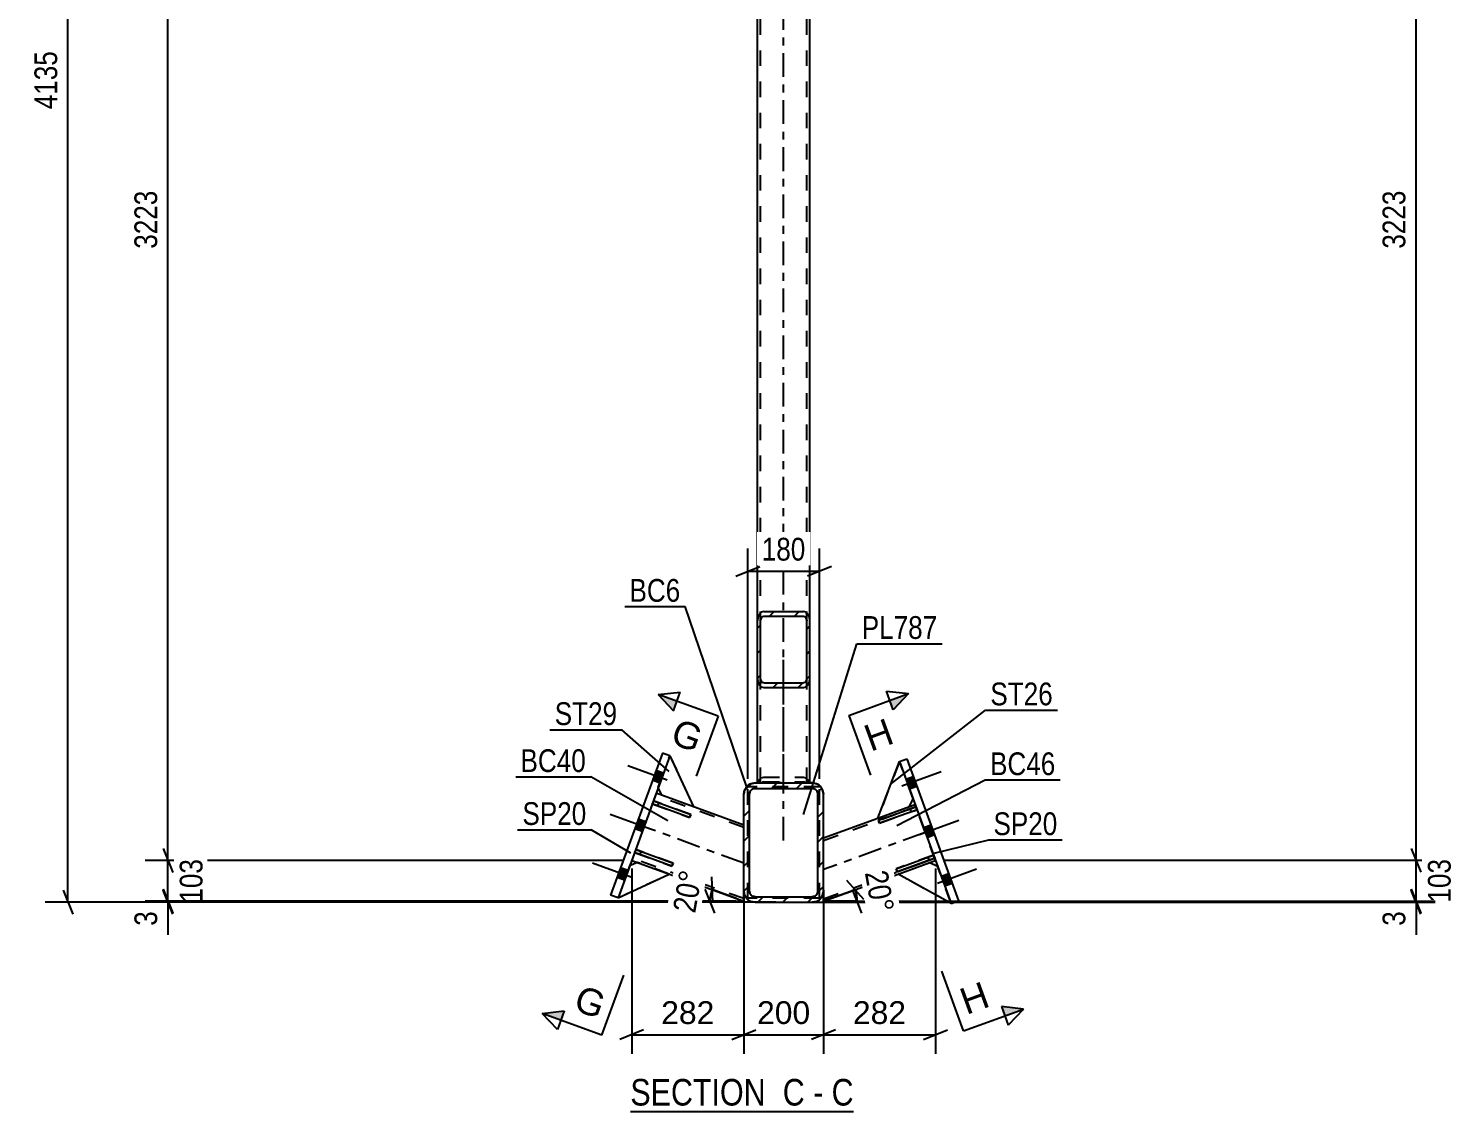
# Model space of a CAD drawing. Header units: millimetres. Extents: x 0 to 841, y 0 to 594.
# Drawn here: x 297.6 to 477, y 313.2 to 449.4 of the extents above; entities that cross this region are included whole.
import ezdxf

# ---------------------------------------------------------------- set-up
doc = ezdxf.new("R2010")
doc.units = ezdxf.units.MM
doc.linetypes.add('DXK_LINE_DOT2', pattern=[3.9198, 1.9599, -1.9599])
doc.linetypes.add('DXK_LINE_DOT3', pattern=[5.9187, 2.979, -0.9799, 0.9799, -0.9799])
doc.styles.add('Arial', font='ARIAL.TTF', dxfattribs={"height": 0.2})
doc.styles.add('Arial Narrow', font='ARIALN.TTF', dxfattribs={"height": 0.2})

# ---------------------------------------------------------------- blocks, each defined once
blk = doc.blocks.new('Unknown-717051872-12 - 3757')
at = {"color": 6, "linetype": 'Continuous'}
blk.add_line((373.31, 313.22), (401.38, 313.22), dxfattribs=at)
at = {"color": 0, "linetype": 'Continuous'}
for points in [[(391.42, 313.97), (391.42, 317.47), (373.31, 317.47), (373.31, 313.97)], [(395.24, 313.97), (395.24, 317.47), (392.47, 317.47), (392.47, 313.97)], [(397.56, 313.97), (397.56, 317.47), (396.29, 317.47), (396.29, 313.97)], [(401.38, 313.97), (401.38, 317.47), (398.61, 317.47), (398.61, 313.97)]]:
    blk.add_wipeout(points, dxfattribs=at)
at = {"color": 7, "linetype": 'Continuous', "style": 'Arial Narrow'}
for s, p in [('SECTION ', (373.31, 313.97)), ('C', (392.47, 313.97)), ('C', (398.61, 313.97)), ('-', (396.29, 313.97))]:
    blk.add_text(s, height=3.34, dxfattribs=at).set_placement(p)
blk = doc.blocks.new('Part-717051872-3762 - 3757')
at = {"color": 7, "linetype": 'DXK_LINE_DOT2'}
for p, q in [((376.2, 352.26), (376.06, 351.89)), ((376.06, 351.89), (380.76, 350.18)), ((380.9, 350.55), (376.2, 352.26)), ((376.77, 351.63), (376.9, 352.01)), ((380.76, 350.18), (380.9, 350.55))]:
    blk.add_line(p, q, dxfattribs=at)
blk = doc.blocks.new('Part-717051872-3759 - 3757')
at = {"color": 2, "linetype": 'Continuous'}
for p, q in [((404.41, 350.12), (407.14, 357.23)), ((408.4, 351.57), (408.85, 352.53)), ((404.41, 350.12), (408.4, 351.57))]:
    blk.add_line(p, q, dxfattribs=at)
at = {"color": 7, "linetype": 'DXK_LINE_DOT2'}
blk.add_line((408.85, 352.53), (407.14, 357.23), dxfattribs=at)
blk = doc.blocks.new('Part-717051872-3760 - 3757')
at = {"color": 7, "linetype": 'DXK_LINE_DOT2'}
for p, q in [((407.14, 357.23), (404.41, 350.12)), ((408.85, 352.53), (407.14, 357.23)), ((408.4, 351.57), (408.85, 352.53)), ((404.41, 350.12), (408.4, 351.57))]:
    blk.add_line(p, q, dxfattribs=at)
blk = doc.blocks.new('Part-717051872-3761 - 3757')
at = {"color": 2, "linetype": 'Continuous'}
for p, q in [((376.2, 352.26), (376.06, 351.89)), ((380.76, 350.18), (376.06, 351.89)), ((376.2, 352.26), (380.9, 350.55)), ((380.9, 350.55), (380.76, 350.18))]:
    blk.add_line(p, q, dxfattribs=at)
at = {"color": 7, "linetype": 'DXK_LINE_DOT2'}
blk.add_line((376.77, 351.63), (376.9, 352.01), dxfattribs=at)
blk = doc.blocks.new('Part-717051872-3763 - 3757')
at = {"color": 7, "linetype": 'DXK_LINE_DOT2'}
for p, q in [((411.43, 345.44), (406.73, 343.73)), ((406.87, 343.35), (411.57, 345.06)), ((410.86, 344.8), (410.73, 345.18)), ((411.57, 345.06), (411.43, 345.44)), ((406.73, 343.73), (406.87, 343.35))]:
    blk.add_line(p, q, dxfattribs=at)
blk = doc.blocks.new('Part-717051872-3830 - 3757')
at = {"color": 2, "linetype": 'Continuous'}
for p, q in [((408.4, 351.57), (409.11, 351.83)), ((397.58, 347.63), (404.41, 350.12)), ((410.97, 344.52), (411.67, 344.78)), ((397.58, 339.65), (406.97, 343.07)), ((397.58, 340.04), (397.58, 340.93)), ((397.58, 339.7), (397.58, 340.04)), ((397.58, 339.65), (397.58, 339.7))]:
    blk.add_line(p, q, dxfattribs=at)
at = {"color": 7, "linetype": 'DXK_LINE_DOT2'}
for p, q in [((411.67, 344.78), (409.11, 351.83)), ((397.58, 347.31), (409.21, 351.54)), ((404.41, 350.12), (408.4, 351.57)), ((397.58, 340.93), (397.58, 347.63)), ((397.58, 347.29), (397.58, 347.31)), ((397.58, 339.97), (411.57, 345.06)), ((406.97, 343.07), (410.97, 344.52)), ((397.58, 339.83), (397.58, 340.04))]:
    blk.add_line(p, q, dxfattribs=at)
at = {"color": 7, "linetype": 'DXK_LINE_DOT3'}
blk.add_line((410.39, 348.3), (397.58, 343.64), dxfattribs=at)
blk = doc.blocks.new('Part-717051872-3831 - 3757')
at = {"linetype": 'Continuous'}
h = blk.add_hatch(dxfattribs=at)
h.set_pattern_fill('', scale=0.7, style=0, pattern_type=0)
h.set_pattern_definition([(45, (387.5763, 340.928), (-1.57154, 1.57154), [])])
h.paths.add_polyline_path([(387.58, 353.13), (387.58, 340.93), (387.68, 340.39), (387.99, 339.94), (388.44, 339.63), (388.98, 339.53), (396.18, 339.53), (396.71, 339.63), (397.17, 339.94), (397.47, 340.39), (397.58, 340.93), (397.58, 353.13), (397.47, 353.66), (397.17, 354.12), (396.71, 354.42), (396.18, 354.53), (388.98, 354.53), (388.44, 354.42), (387.99, 354.12), (387.68, 353.66)])
h.paths.add_polyline_path([(388.48, 353.62), (388.71, 353.77), (388.98, 353.83), (396.18, 353.83), (396.44, 353.77), (396.67, 353.62), (396.82, 353.4), (396.88, 353.13), (396.88, 340.93), (396.82, 340.66), (396.67, 340.43), (396.44, 340.28), (396.18, 340.23), (388.98, 340.23), (388.71, 340.28), (388.48, 340.43), (388.33, 340.66), (388.28, 340.93), (388.28, 353.13), (388.33, 353.4)])
at = {"color": 7, "linetype": 'DXK_LINE_DOT2'}
for p, q in [((387.58, 353.13), (387.68, 353.66)), ((388.44, 354.42), (388.98, 354.53)), ((388.98, 353.83), (388.71, 353.77)), ((396.18, 354.53), (388.98, 354.53)), ((388.98, 353.83), (396.18, 353.83)), ((396.18, 354.53), (396.71, 354.42)), ((396.44, 353.77), (396.18, 353.83)), ((397.47, 353.66), (397.58, 353.13)), ((387.58, 340.93), (387.58, 353.13)), ((388.33, 353.4), (388.28, 353.13)), ((388.28, 340.93), (388.28, 353.13)), ((396.88, 353.13), (396.82, 353.4)), ((396.88, 340.93), (396.88, 353.13)), ((397.58, 340.93), (397.58, 353.13)), ((387.68, 340.39), (387.58, 340.93)), ((388.28, 340.93), (388.33, 340.66)), ((396.82, 340.66), (396.88, 340.93)), ((397.58, 340.93), (397.47, 340.39)), ((388.98, 339.53), (388.44, 339.63)), ((388.71, 340.28), (388.98, 340.23)), ((388.98, 340.23), (396.18, 340.23)), ((388.98, 339.53), (396.18, 339.53)), ((396.18, 340.23), (396.44, 340.28)), ((396.71, 339.63), (396.18, 339.53))]:
    blk.add_line(p, q, dxfattribs=at)
at = {"color": 2, "linetype": 'Continuous'}
for p, q in [((387.68, 353.66), (387.58, 353.13)), ((388.98, 354.53), (388.44, 354.42)), ((388.71, 353.77), (388.98, 353.83)), ((388.98, 354.53), (396.18, 354.53)), ((388.98, 353.83), (396.18, 353.83)), ((396.71, 354.42), (396.18, 354.53)), ((396.18, 353.83), (396.44, 353.77)), ((397.58, 353.13), (397.47, 353.66)), ((387.58, 340.93), (387.58, 353.13)), ((388.28, 353.13), (388.33, 353.4)), ((388.28, 340.93), (388.28, 353.13)), ((396.82, 353.4), (396.88, 353.13)), ((396.88, 340.93), (396.88, 353.13)), ((397.58, 340.93), (397.58, 353.13)), ((387.58, 340.93), (387.68, 340.39)), ((388.33, 340.66), (388.28, 340.93)), ((396.88, 340.93), (396.82, 340.66)), ((397.47, 340.39), (397.58, 340.93)), ((388.44, 339.63), (388.98, 339.53)), ((388.98, 340.23), (388.71, 340.28)), ((388.98, 340.23), (396.18, 340.23)), ((388.98, 339.53), (396.18, 339.53)), ((396.44, 340.28), (396.18, 340.23)), ((396.18, 339.53), (396.71, 339.63))]:
    blk.add_line(p, q, dxfattribs=at)
at = {"color": 7, "linetype": 'DXK_LINE_DOT3'}
blk.add_line((392.58, 347.03), (392.58, 347.03), dxfattribs=at)
at = {"color": 7, "linetype": 'DXK_LINE_DOT2'}
for centre, radius, start, end in [((388.98, 353.13), 1.4, 112.5, 157.5), ((388.98, 353.13), 0.7, 112.5, 157.5), ((396.18, 353.13), 0.7, 22.5, 67.5), ((396.18, 353.13), 1.4, 22.5, 67.5), ((388.98, 340.93), 1.4, 202.5, 247.5), ((388.98, 340.93), 0.7, 202.5, 247.5), ((396.18, 340.93), 0.7, 292.5, 337.5), ((396.18, 340.93), 1.4, 292.5, 337.5)]:
    blk.add_arc(centre, radius, start, end, dxfattribs=at)
at = {"color": 2, "linetype": 'Continuous'}
for centre, radius, start, end in [((388.98, 353.13), 1.4, 112.5, 157.5), ((388.98, 353.13), 0.7, 112.5, 157.5), ((396.18, 353.13), 0.7, 22.5, 67.5), ((396.18, 353.13), 1.4, 22.5, 67.5), ((388.98, 340.93), 1.4, 202.5, 247.5), ((388.98, 340.93), 0.7, 202.5, 247.5), ((396.18, 340.93), 0.7, 292.5, 337.5), ((396.18, 340.93), 1.4, 292.5, 337.5)]:
    blk.add_arc(centre, radius, start, end, dxfattribs=at)
blk = doc.blocks.new('Part-717051872-3772 - 3757')
at = {"color": 2, "linetype": 'Continuous'}
for p, q in [((404.51, 349.83), (409.21, 351.54)), ((404.61, 349.55), (404.51, 349.83)), ((409.35, 351.17), (404.65, 349.46)), ((409.21, 351.54), (409.35, 351.17)), ((404.65, 349.46), (404.61, 349.55))]:
    blk.add_line(p, q, dxfattribs=at)
at = {"color": 7, "linetype": 'DXK_LINE_DOT2'}
for p, q in [((408.64, 350.91), (408.5, 351.29)), ((404.61, 349.55), (404.61, 349.55))]:
    blk.add_line(p, q, dxfattribs=at)
blk = doc.blocks.new('Part-717051872-3773 - 3757')
at = {"color": 2, "linetype": 'Continuous'}
for p, q in [((373.98, 346.15), (373.84, 345.78)), ((378.54, 344.07), (373.84, 345.78)), ((373.98, 346.15), (378.68, 344.44)), ((378.68, 344.44), (378.54, 344.07))]:
    blk.add_line(p, q, dxfattribs=at)
at = {"color": 7, "linetype": 'DXK_LINE_DOT2'}
blk.add_line((374.54, 345.52), (374.68, 345.9), dxfattribs=at)
blk = doc.blocks.new('Part-717051872-3793 - 3757')
at = {"color": 7, "linetype": 'DXK_LINE_DOT2'}
for p, q in [((395.88, 499.03), (389.28, 499.03)), ((389.28, 478.64), (389.28, 499.03)), ((389.68, 354.53), (389.68, 499.03)), ((395.48, 354.53), (395.48, 499.03)), ((395.88, 478.64), (395.88, 499.03)), ((389.28, 354.53), (389.28, 374.92)), ((395.88, 354.53), (395.88, 374.92)), ((389.28, 354.53), (395.88, 354.53))]:
    blk.add_line(p, q, dxfattribs=at)
at = {"color": 7, "linetype": 'DXK_LINE_DOT3'}
blk.add_line((392.58, 354.53), (392.58, 499.03), dxfattribs=at)
at = {"color": 2, "linetype": 'Continuous'}
for p, q in [((389.28, 374.92), (389.28, 478.64)), ((395.88, 374.92), (395.88, 478.64))]:
    blk.add_line(p, q, dxfattribs=at)
blk = doc.blocks.new('Part-717051872-3854 - 3757')
at = {"color": 7, "linetype": 'DXK_LINE_DOT2'}
for p, q in [((388.08, 340.03), (388.08, 354.03)), ((397.08, 354.03), (388.08, 354.03)), ((397.08, 340.03), (397.08, 354.03)), ((397.08, 340.03), (388.08, 340.03))]:
    blk.add_line(p, q, dxfattribs=at)
blk = doc.blocks.new('Part-717051872-3798 - 3757')
at = {"color": 2, "linetype": 'Continuous'}
for p, q in [((406.97, 343.07), (410.97, 344.52)), ((410.97, 344.52), (411.93, 344.07)), ((413.64, 339.37), (406.97, 343.07))]:
    blk.add_line(p, q, dxfattribs=at)
at = {"color": 7, "linetype": 'DXK_LINE_DOT2'}
blk.add_line((413.64, 339.37), (411.93, 344.07), dxfattribs=at)
blk = doc.blocks.new('Part-717051872-3799 - 3757')
at = {"color": 7, "linetype": 'DXK_LINE_DOT2'}
for p, q in [((406.97, 343.07), (410.97, 344.52)), ((410.97, 344.52), (411.93, 344.07)), ((413.64, 339.37), (406.97, 343.07)), ((411.93, 344.07), (413.64, 339.37))]:
    blk.add_line(p, q, dxfattribs=at)
blk = doc.blocks.new('Part-717051872-3800 - 3757')
at = {"color": 7, "linetype": 'DXK_LINE_DOT2'}
for p, q in [((409.21, 351.54), (404.51, 349.83)), ((404.51, 349.83), (404.65, 349.46)), ((404.65, 349.46), (409.35, 351.17)), ((408.64, 350.91), (408.5, 351.29)), ((409.35, 351.17), (409.21, 351.54))]:
    blk.add_line(p, q, dxfattribs=at)
blk = doc.blocks.new('Part-717051872-3801 - 3757')
at = {"color": 7, "linetype": 'DXK_LINE_DOT2'}
for p, q in [((373.98, 346.15), (373.84, 345.78)), ((373.84, 345.78), (378.54, 344.07)), ((378.68, 344.44), (373.98, 346.15)), ((374.54, 345.52), (374.68, 345.9)), ((378.54, 344.07), (378.68, 344.44))]:
    blk.add_line(p, q, dxfattribs=at)
blk = doc.blocks.new('Part-717051872-3802 - 3757')
at = {"color": 7, "linetype": 'DXK_LINE_DOT2'}
for p, q in [((376.82, 353.95), (378.27, 357.95)), ((381.26, 351.54), (377.26, 352.99))]:
    blk.add_line(p, q, dxfattribs=at)
at = {"color": 2, "linetype": 'Continuous'}
for p, q in [((378.27, 357.95), (381.26, 351.54)), ((377.26, 352.99), (376.82, 353.95))]:
    blk.add_line(p, q, dxfattribs=at)
blk = doc.blocks.new('Part-717051872-3803 - 3757')
at = {"color": 7, "linetype": 'DXK_LINE_DOT2'}
for p, q in [((376.82, 353.95), (378.27, 357.95)), ((378.27, 357.95), (381.26, 351.54)), ((377.26, 352.99), (376.82, 353.95)), ((381.26, 351.54), (377.26, 352.99))]:
    blk.add_line(p, q, dxfattribs=at)
blk = doc.blocks.new('Part-717051872-3804 - 3757')
at = {"color": 2, "linetype": 'Continuous'}
for p, q in [((374.19, 344.54), (373.22, 344.09)), ((371.77, 340.09), (378.18, 343.08))]:
    blk.add_line(p, q, dxfattribs=at)
at = {"color": 7, "linetype": 'DXK_LINE_DOT2'}
for p, q in [((378.18, 343.08), (374.19, 344.54)), ((373.22, 344.09), (371.77, 340.09))]:
    blk.add_line(p, q, dxfattribs=at)
blk = doc.blocks.new('Part-717051872-3805 - 3757')
at = {"color": 7, "linetype": 'DXK_LINE_DOT2'}
for p, q in [((374.19, 344.54), (373.22, 344.09)), ((378.18, 343.08), (374.19, 344.54)), ((373.22, 344.09), (371.77, 340.09)), ((371.77, 340.09), (378.18, 343.08))]:
    blk.add_line(p, q, dxfattribs=at)
blk = doc.blocks.new('Part-717051872-3813 - 3757')
at = {"linetype": 'Continuous'}
h = blk.add_hatch(dxfattribs=at)
h.set_pattern_fill('', scale=0.7, style=0, pattern_type=0)
h.set_pattern_definition([(45, (389.2763, 367.6822), (-1.57154, 1.57154), [])])
h.paths.add_polyline_path([(389.28, 374.92), (389.28, 367.68), (389.34, 367.24), (389.51, 366.86), (389.77, 366.61), (390.08, 366.52), (395.08, 366.52), (395.38, 366.61), (395.64, 366.86), (395.82, 367.24), (395.88, 367.68), (395.88, 374.92), (395.82, 375.36), (395.64, 375.74), (395.38, 375.99), (395.08, 376.07), (390.08, 376.07), (389.77, 375.99), (389.51, 375.74), (389.34, 375.36)])
h.paths.add_polyline_path([(389.79, 375.33), (389.92, 375.45), (390.08, 375.5), (395.08, 375.5), (395.23, 375.45), (395.36, 375.33), (395.45, 375.14), (395.48, 374.92), (395.48, 367.68), (395.45, 367.46), (395.36, 367.27), (395.23, 367.15), (395.08, 367.1), (390.08, 367.1), (389.92, 367.15), (389.79, 367.27), (389.71, 367.46), (389.68, 367.68), (389.68, 374.92), (389.71, 375.14)])
at = {"color": 2, "linetype": 'Continuous'}
for p, q in [((389.34, 375.36), (389.28, 374.92)), ((389.68, 374.92), (389.71, 375.14)), ((390.08, 376.07), (389.77, 375.99)), ((389.92, 375.45), (390.08, 375.5)), ((390.08, 376.07), (395.08, 376.07)), ((390.08, 375.5), (395.08, 375.5)), ((395.38, 375.99), (395.08, 376.07)), ((395.08, 375.5), (395.23, 375.45)), ((395.45, 375.14), (395.48, 374.92)), ((395.88, 374.92), (395.82, 375.36)), ((389.28, 367.68), (389.28, 374.92)), ((389.68, 367.68), (389.68, 374.92)), ((395.48, 367.68), (395.48, 374.92)), ((395.88, 367.68), (395.88, 374.92)), ((389.28, 354.53), (389.28, 367.68)), ((389.28, 367.68), (389.34, 367.24)), ((389.71, 367.46), (389.68, 367.68)), ((389.77, 366.61), (390.08, 366.52)), ((390.08, 367.1), (389.92, 367.15)), ((390.08, 367.1), (395.08, 367.1)), ((390.08, 366.52), (395.08, 366.52)), ((395.23, 367.15), (395.08, 367.1)), ((395.08, 366.52), (395.38, 366.61)), ((395.48, 367.68), (395.45, 367.46)), ((395.82, 367.24), (395.88, 367.68)), ((395.88, 354.53), (395.88, 367.68))]:
    blk.add_line(p, q, dxfattribs=at)
at = {"color": 7, "linetype": 'DXK_LINE_DOT2'}
for p, q in [((389.28, 367.68), (389.28, 374.92)), ((389.68, 354.53), (389.68, 374.92)), ((395.48, 354.53), (395.48, 374.92)), ((395.88, 367.68), (395.88, 374.92)), ((389.77, 355.17), (390.08, 355.25)), ((390.08, 355.25), (395.08, 355.25)), ((395.08, 355.25), (395.38, 355.17)), ((395.88, 354.53), (389.28, 354.53)), ((389.34, 354.53), (389.51, 354.92)), ((389.51, 354.92), (389.77, 355.17)), ((389.92, 354.63), (389.82, 354.53)), ((390.08, 354.68), (389.92, 354.63)), ((390.08, 354.68), (395.08, 354.68)), ((395.23, 354.63), (395.08, 354.68)), ((395.34, 354.53), (395.23, 354.63)), ((395.38, 355.17), (395.64, 354.92)), ((395.64, 354.92), (395.82, 354.53))]:
    blk.add_line(p, q, dxfattribs=at)
at = {"color": 7, "linetype": 'DXK_LINE_DOT3'}
blk.add_line((392.58, 347.3), (392.58, 371.3), dxfattribs=at)
at = {"color": 2, "linetype": 'Continuous'}
for centre, radius, start, end in [((390.36, 375.11), 1.05, 124.1734, 166.5321), ((390.22, 375.02), 0.527, 124.1734, 166.5321), ((394.93, 375.02), 0.527, 13.4679, 55.8266), ((394.79, 375.11), 1.05, 13.4679, 55.8266), ((390.36, 367.48), 1.05, 193.4679, 235.8266), ((390.22, 367.58), 0.527, 193.4679, 235.8266), ((394.93, 367.58), 0.527, 304.1734, 346.5321), ((394.79, 367.48), 1.05, 304.1734, 346.5321)]:
    blk.add_arc(centre, radius, start, end, dxfattribs=at)
blk = doc.blocks.new('Bolt-717051872-3839 - 3757')
at = {"linetype": 'Continuous'}
for points in [[(377.02, 354.52), (377.47, 355.74), (376.53, 356.08), (376.08, 354.86)], [(377.02, 354.52), (377.47, 355.74), (376.53, 356.08), (376.08, 354.86)], [(377.02, 354.52), (377.47, 355.74), (376.53, 356.08), (376.08, 354.86)], [(374.8, 348.41), (375.24, 349.63), (374.3, 349.97), (373.86, 348.75)], [(374.8, 348.41), (375.24, 349.63), (374.3, 349.97), (373.86, 348.75)], [(372.57, 342.3), (373.02, 343.52), (372.08, 343.87), (371.63, 342.64)], [(372.57, 342.3), (373.02, 343.52), (372.08, 343.87), (371.63, 342.64)], [(372.57, 342.3), (373.02, 343.52), (372.08, 343.87), (371.63, 342.64)]]:
    blk.add_hatch(color=1, dxfattribs=at).paths.add_polyline_path(points)
at = {"color": 1, "linetype": 'Continuous'}
for p, q in [((377.95, 354.87), (373.01, 356.67)), ((377.95, 354.87), (373.01, 356.67)), ((377.95, 354.87), (373.01, 356.67)), ((377.47, 355.74), (376.53, 356.08)), ((377.47, 355.74), (376.53, 356.08)), ((377.47, 355.74), (376.53, 356.08)), ((377.02, 354.52), (376.08, 354.86)), ((377.02, 354.52), (376.08, 354.86)), ((377.02, 354.52), (376.08, 354.86)), ((375.72, 348.76), (370.79, 350.56)), ((375.72, 348.76), (370.79, 350.56)), ((375.24, 349.63), (374.3, 349.97)), ((375.24, 349.63), (374.3, 349.97)), ((374.8, 348.41), (373.86, 348.75)), ((374.8, 348.41), (373.86, 348.75)), ((373.5, 342.66), (368.57, 344.45)), ((373.5, 342.66), (368.57, 344.45)), ((373.5, 342.66), (368.57, 344.45)), ((373.02, 343.52), (372.08, 343.87)), ((373.02, 343.52), (372.08, 343.87)), ((373.02, 343.52), (372.08, 343.87)), ((372.57, 342.3), (371.63, 342.64)), ((372.57, 342.3), (371.63, 342.64)), ((372.57, 342.3), (371.63, 342.64))]:
    blk.add_line(p, q, dxfattribs=at)
blk = doc.blocks.new('Bolt-717051872-3840 - 3757')
at = {"linetype": 'Continuous'}
for points in [[(409.33, 354.14), (408.88, 355.36), (407.94, 355.02), (408.39, 353.8)], [(409.33, 354.14), (408.88, 355.36), (407.94, 355.02), (408.39, 353.8)], [(409.33, 354.14), (408.88, 355.36), (407.94, 355.02), (408.39, 353.8)], [(411.55, 348.03), (411.11, 349.25), (410.17, 348.91), (410.61, 347.69)], [(411.55, 348.03), (411.11, 349.25), (410.17, 348.91), (410.61, 347.69)], [(413.77, 341.93), (413.33, 343.15), (412.39, 342.8), (412.83, 341.58)], [(413.77, 341.93), (413.33, 343.15), (412.39, 342.8), (412.83, 341.58)], [(413.77, 341.93), (413.33, 343.15), (412.39, 342.8), (412.83, 341.58)]]:
    blk.add_hatch(color=1, dxfattribs=at).paths.add_polyline_path(points)
at = {"color": 1, "linetype": 'Continuous'}
for p, q in [((407.46, 354.15), (412.39, 355.95)), ((407.46, 354.15), (412.39, 355.95)), ((407.46, 354.15), (412.39, 355.95)), ((407.94, 355.02), (408.88, 355.36)), ((407.94, 355.02), (408.88, 355.36)), ((407.94, 355.02), (408.88, 355.36)), ((408.39, 353.8), (409.33, 354.14)), ((408.39, 353.8), (409.33, 354.14)), ((408.39, 353.8), (409.33, 354.14)), ((409.68, 348.05), (414.62, 349.84)), ((409.68, 348.05), (414.62, 349.84)), ((410.17, 348.91), (411.11, 349.25)), ((410.17, 348.91), (411.11, 349.25)), ((410.61, 347.69), (411.55, 348.03)), ((410.61, 347.69), (411.55, 348.03)), ((411.91, 341.94), (416.84, 343.73)), ((411.91, 341.94), (416.84, 343.73)), ((411.91, 341.94), (416.84, 343.73)), ((412.39, 342.8), (413.33, 343.15)), ((412.39, 342.8), (413.33, 343.15)), ((412.39, 342.8), (413.33, 343.15)), ((412.83, 341.58), (413.77, 341.93)), ((412.83, 341.58), (413.77, 341.93)), ((412.83, 341.58), (413.77, 341.93))]:
    blk.add_line(p, q, dxfattribs=at)
blk = doc.blocks.new('Part-717051872-3842 - 3757')
at = {"color": 2, "linetype": 'Continuous'}
for p, q in [((407.14, 357.23), (408.08, 357.57)), ((407.14, 357.23), (413.64, 339.37)), ((408.08, 357.57), (414.58, 339.72)), ((413.64, 339.37), (414.58, 339.72))]:
    blk.add_line(p, q, dxfattribs=at)
blk = doc.blocks.new('Part-717051872-3843 - 3757')
at = {"color": 7, "linetype": 'DXK_LINE_DOT2'}
for p, q in [((376.56, 353.25), (373.48, 344.79)), ((387.58, 348.92), (376.46, 352.97)), ((387.58, 340.93), (387.58, 349.24)), ((387.58, 348.9), (387.58, 348.92)), ((387.58, 339.98), (373.58, 345.07)), ((387.58, 340.3), (387.58, 339.98))]:
    blk.add_line(p, q, dxfattribs=at)
at = {"color": 2, "linetype": 'Continuous'}
for p, q in [((387.58, 349.24), (376.56, 353.25)), ((373.48, 344.79), (387.58, 339.66)), ((387.58, 339.66), (387.58, 340.93))]:
    blk.add_line(p, q, dxfattribs=at)
at = {"color": 7, "linetype": 'DXK_LINE_DOT3'}
blk.add_line((387.58, 344.45), (375.02, 349.02), dxfattribs=at)
blk = doc.blocks.new('Part-717051872-3857 - 3757')
at = {"color": 2, "linetype": 'Continuous'}
for p, q in [((377.33, 358.29), (370.83, 340.44)), ((378.27, 357.95), (371.77, 340.09)), ((378.27, 357.95), (377.33, 358.29)), ((371.77, 340.09), (370.83, 340.44))]:
    blk.add_line(p, q, dxfattribs=at)
blk = doc.blocks.new('Part-717051872-3933 - 3757')
at = {"color": 2, "linetype": 'Continuous'}
for p, q in [((406.73, 343.73), (411.43, 345.44)), ((411.57, 345.06), (406.87, 343.35)), ((411.43, 345.44), (411.57, 345.06)), ((406.77, 343.63), (406.73, 343.73)), ((406.87, 343.35), (406.77, 343.63))]:
    blk.add_line(p, q, dxfattribs=at)
at = {"color": 7, "linetype": 'DXK_LINE_DOT2'}
for p, q in [((410.86, 344.8), (410.73, 345.18)), ((406.77, 343.63), (406.77, 343.63))]:
    blk.add_line(p, q, dxfattribs=at)
blk = doc.blocks.new('StraightDimension-717051872-15005 - 3757')
at = {"color": 7, "linetype": 'Continuous'}
for p, q in [((398.58, 505.93), (474.49, 505.93)), ((472.69, 504.43), (471.49, 507.43)), ((472.09, 344.8), (472.09, 505.93)), ((471.49, 346.3), (472.69, 343.3)), ((412.66, 344.8), (474.49, 344.8))]:
    blk.add_line(p, q, dxfattribs=at)
at = {"color": 0}
blk.add_wipeout([(471.34, 429.62), (467.14, 429.62), (467.14, 421.11), (471.34, 421.11)], dxfattribs=at)
at = {"color": 3, "style": 'Arial Narrow'}
blk.add_text('3223', height=2.863, rotation=90.0002, dxfattribs=at).set_placement((470.74, 421.71))
blk = doc.blocks.new('StraightDimension-717051872-14964 - 3757')
at = {"color": 7, "linetype": 'Continuous'}
for p, q in [((386.58, 505.93), (312.32, 505.93)), ((315.77, 504.43), (314.57, 507.43)), ((315.17, 344.79), (315.17, 505.93)), ((314.57, 346.29), (315.77, 343.29)), ((372.48, 344.79), (312.32, 344.79))]:
    blk.add_line(p, q, dxfattribs=at)
at = {"color": 0}
blk.add_wipeout([(314.42, 429.61), (310.22, 429.61), (310.22, 421.1), (314.42, 421.1)], dxfattribs=at)
at = {"color": 3, "style": 'Arial Narrow'}
blk.add_text('3223', height=2.863, rotation=90.0002, dxfattribs=at).set_placement((313.82, 421.7))
blk = doc.blocks.new('StraightDimension-717051872-3971 - 3757')
at = {"color": 7, "linetype": 'Continuous'}
for p, q in [((388.08, 355.03), (388.08, 383.99)), ((397.08, 355.03), (397.08, 383.99)), ((386.58, 380.54), (389.58, 381.74)), ((388.08, 381.14), (397.08, 381.14)), ((398.58, 381.74), (395.58, 380.54))]:
    blk.add_line(p, q, dxfattribs=at)
at = {"color": 0}
blk.add_wipeout([(395.92, 381.89), (395.92, 386.09), (389.23, 386.09), (389.23, 381.89)], dxfattribs=at)
at = {"color": 3, "style": 'Arial Narrow'}
blk.add_text('180', height=2.863, dxfattribs=at).set_placement((389.83, 382.49))
blk = doc.blocks.new('StraightDimension-717051872-15145 - 3757')
at = {"color": 7, "linetype": 'Continuous'}
for p, q in [((303.2, 544.76), (302, 547.76)), ((352.95, 546.26), (299.75, 546.26)), ((302.6, 339.53), (302.6, 546.26)), ((302, 341.03), (303.2, 338.03)), ((391.58, 339.53), (299.75, 339.53))]:
    blk.add_line(p, q, dxfattribs=at)
at = {"color": 0}
blk.add_wipeout([(301.85, 447.15), (297.65, 447.15), (297.65, 438.64), (301.85, 438.64)], dxfattribs=at)
at = {"color": 3, "style": 'Arial Narrow'}
blk.add_text('4135', height=2.863, rotation=90.0002, dxfattribs=at).set_placement((301.25, 439.24))
blk = doc.blocks.new('StraightDimension-717051872-4304 - 3757')
at = {"color": 7, "linetype": 'Continuous'}
for p, q in [((373.48, 343.79), (373.48, 320.47)), ((387.58, 341.09), (387.58, 320.47)), ((374.98, 323.47), (371.98, 322.27)), ((386.08, 322.27), (389.08, 323.47)), ((373.48, 322.87), (387.58, 322.87))]:
    blk.add_line(p, q, dxfattribs=at)
at = {"color": 0}
blk.add_wipeout([(384.46, 323.62), (384.46, 327.82), (376.59, 327.82), (376.59, 323.62)], dxfattribs=at)
at = {"color": 3, "style": 'Arial'}
blk.add_text('282', height=2.865, dxfattribs=at).set_placement((377.19, 324.22))
blk = doc.blocks.new('StraightDimension-717051872-4313 - 3757')
at = {"color": 7, "linetype": 'Continuous'}
for p, q in [((411.67, 343.78), (411.67, 320.47)), ((397.58, 341.09), (397.58, 320.47)), ((399.08, 323.47), (396.08, 322.27)), ((410.17, 322.27), (413.17, 323.47)), ((397.58, 322.87), (411.67, 322.87))]:
    blk.add_line(p, q, dxfattribs=at)
at = {"color": 0}
blk.add_wipeout([(408.56, 323.62), (408.56, 327.82), (400.69, 327.82), (400.69, 323.62)], dxfattribs=at)
at = {"color": 3, "style": 'Arial'}
blk.add_text('282', height=2.865, dxfattribs=at).set_placement((401.29, 324.22))
blk = doc.blocks.new('StraightDimension-717051872-4322 - 3757')
at = {"color": 7, "linetype": 'Continuous'}
for p, q in [((387.58, 341.09), (387.58, 320.47)), ((397.58, 341.09), (397.58, 320.47)), ((386.08, 322.27), (389.08, 323.47)), ((399.08, 323.47), (396.08, 322.27)), ((387.58, 322.87), (397.58, 322.87))]:
    blk.add_line(p, q, dxfattribs=at)
at = {"color": 0}
blk.add_wipeout([(396.51, 323.62), (396.51, 327.82), (388.64, 327.82), (388.64, 323.62)], dxfattribs=at)
at = {"color": 3, "style": 'Arial'}
blk.add_text('200', height=2.865, dxfattribs=at).set_placement((389.24, 324.22))
blk = doc.blocks.new('StraightDimension-717051872-14965 - 3757')
at = {"color": 7, "linetype": 'Continuous'}
for p, q in [((314.57, 346.29), (315.77, 343.29)), ((372.48, 344.79), (312.77, 344.79)), ((315.17, 339.66), (315.17, 344.79)), ((315.77, 338.16), (314.57, 341.16)), ((386.58, 339.66), (312.77, 339.66))]:
    blk.add_line(p, q, dxfattribs=at)
at = {"color": 0}
blk.add_wipeout([(320.12, 345.57), (315.92, 345.57), (315.92, 338.88), (320.12, 338.88)], dxfattribs=at)
at = {"color": 3, "style": 'Arial Narrow'}
blk.add_text('103', height=2.863, rotation=90.0002, dxfattribs=at).set_placement((319.52, 339.48))
blk = doc.blocks.new('StraightDimension-717051872-14966 - 3757')
at = {"color": 7, "linetype": 'Continuous'}
for p, q in [((314.57, 341.16), (315.77, 338.16)), ((315.77, 338.03), (314.57, 341.03)), ((386.58, 339.66), (312.32, 339.66)), ((389.77, 339.53), (312.32, 339.53)), ((315.17, 339.53), (315.17, 339.66))]:
    blk.add_line(p, q, dxfattribs=at)
at = {"color": 0}
blk.add_wipeout([(314.42, 339), (310.22, 339), (310.22, 335.97), (314.42, 335.97)], dxfattribs=at)
at = {"color": 7, "linetype": 'Continuous'}
blk.add_line((315.17, 339.53), (315.17, 335.45), dxfattribs=at)
blk.add_line((315.17, 339.53), (315.17, 335.45), dxfattribs=at)
at = {"color": 3, "style": 'Arial Narrow'}
blk.add_text('3', height=2.86, rotation=90.0002, dxfattribs=at).set_placement((313.82, 336.57))
blk = doc.blocks.new('StraightDimension-717051872-15006 - 3757')
at = {"color": 7, "linetype": 'Continuous'}
for p, q in [((471.49, 346.3), (472.69, 343.3)), ((412.66, 344.8), (474.94, 344.8)), ((472.09, 339.67), (472.09, 344.8)), ((472.69, 338.17), (471.49, 341.17)), ((398.58, 339.67), (474.94, 339.67))]:
    blk.add_line(p, q, dxfattribs=at)
at = {"color": 0}
blk.add_wipeout([(477.04, 345.58), (472.84, 345.58), (472.84, 338.89), (477.04, 338.89)], dxfattribs=at)
at = {"color": 3, "style": 'Arial Narrow'}
blk.add_text('103', height=2.863, rotation=90.0002, dxfattribs=at).set_placement((476.44, 339.49))
blk = doc.blocks.new('StraightDimension-717051872-15007 - 3757')
at = {"color": 7, "linetype": 'Continuous'}
for p, q in [((471.49, 341.17), (472.69, 338.17)), ((472.69, 338.03), (471.49, 341.03)), ((396.01, 339.53), (474.49, 339.53)), ((398.58, 339.67), (474.49, 339.67)), ((472.09, 339.53), (472.09, 339.67))]:
    blk.add_line(p, q, dxfattribs=at)
at = {"color": 0}
blk.add_wipeout([(471.34, 339), (467.14, 339), (467.14, 335.97), (471.34, 335.97)], dxfattribs=at)
at = {"color": 7, "linetype": 'Continuous'}
blk.add_line((472.09, 339.53), (472.09, 335.45), dxfattribs=at)
blk.add_line((472.09, 339.53), (472.09, 335.45), dxfattribs=at)
at = {"color": 3, "style": 'Arial Narrow'}
blk.add_text('3', height=2.86, rotation=90.0002, dxfattribs=at).set_placement((470.74, 336.57))
blk = doc.blocks.new('AngleDimension-717051872-15079 - 3757')
at = {"color": 7, "linetype": 'Continuous'}
for p, q in [((383.53, 342.73), (383.63, 339.5)), ((383.92, 338.16), (382.72, 341.16)), ((386.64, 340), (383.58, 341.12)), ((383.58, 341.12), (387.58, 339.66)), ((383.32, 339.66), (387.58, 339.66))]:
    blk.add_line(p, q, dxfattribs=at)
blk.add_arc((387.58, 339.66), 4.26, 160, 180, dxfattribs=at)
at = {"color": 0}
blk.add_wipeout([(383.06, 343.74), (378.92, 344.47), (377.8, 338.11), (381.94, 337.38)], dxfattribs=at)
at = {"color": 3, "style": 'Arial Narrow'}
blk.add_text('20°', height=2.863, rotation=80.0021, dxfattribs=at).set_placement((381.45, 338.07))
blk = doc.blocks.new('AngleDimension-717051872-15094 - 3757')
at = {"color": 7, "linetype": 'Continuous'}
for p, q in [((401.57, 341.1), (397.58, 339.65)), ((398.52, 339.99), (401.57, 341.1)), ((400.49, 342.3), (402.64, 339.9)), ((402.42, 338.15), (401.22, 341.15)), ((401.82, 339.65), (397.58, 339.65))]:
    blk.add_line(p, q, dxfattribs=at)
blk.add_arc((397.58, 339.65), 4.25, 0, 20, dxfattribs=at)
at = {"color": 0}
blk.add_wipeout([(403.21, 337.36), (407.34, 338.09), (406.22, 344.45), (402.08, 343.72)], dxfattribs=at)
at = {"color": 3, "style": 'Arial Narrow'}
blk.add_text('20°', height=2.863, rotation=-80.0021, dxfattribs=at).set_placement((402.78, 343.24))
blk = doc.blocks.new('Mark-717051872-14950 - 3757')
at = {"color": 0}
blk.add_wipeout([(367.72, 355.9), (367.72, 358.9), (359.5, 358.9), (359.5, 355.9)], dxfattribs=at)
blk.add_wipeout([(367.72, 355.9), (367.72, 358.9), (359.5, 358.9), (359.5, 355.9)], dxfattribs=at)
at = {"color": 30, "linetype": 'Continuous'}
for p in [(358.9, 355.3), (378, 349.76)]:
    blk.add_line(p, (368.32, 355.3), dxfattribs=at)
at = {"color": 3, "style": 'Arial Narrow'}
blk.add_text('BC40', height=2.863, dxfattribs=at).set_placement((359.5, 355.9))
blk = doc.blocks.new('Mark-717051872-14923 - 3757')
at = {"color": 0}
blk.add_wipeout([(427, 347.97), (427, 350.97), (418.96, 350.97), (418.96, 347.97)], dxfattribs=at)
blk.add_wipeout([(427, 347.97), (427, 350.97), (418.96, 350.97), (418.96, 347.97)], dxfattribs=at)
at = {"color": 30, "linetype": 'Continuous'}
for p, q in [((411.51, 345.7), (418.36, 347.37)), ((418.36, 347.37), (427.6, 347.37))]:
    blk.add_line(p, q, dxfattribs=at)
at = {"color": 3, "style": 'Arial Narrow'}
blk.add_text('SP20', height=2.863, dxfattribs=at).set_placement((418.96, 347.97))
blk = doc.blocks.new('Mark-717051872-14914 - 3757')
at = {"color": 0}
blk.add_wipeout([(379.59, 377.31), (379.59, 380.31), (373.2, 380.31), (373.2, 377.31)], dxfattribs=at)
blk.add_wipeout([(379.59, 377.31), (379.59, 380.31), (373.2, 380.31), (373.2, 377.31)], dxfattribs=at)
at = {"color": 30, "linetype": 'Continuous'}
for p in [(372.6, 376.71), (387.94, 354)]:
    blk.add_line(p, (380.19, 376.71), dxfattribs=at)
at = {"color": 3, "style": 'Arial Narrow'}
blk.add_text('BC6', height=2.863, dxfattribs=at).set_placement((373.2, 377.31))
blk = doc.blocks.new('Mark-717051872-14938 - 3757')
at = {"color": 0}
blk.add_wipeout([(426.76, 355.51), (426.76, 358.51), (418.53, 358.51), (418.53, 355.51)], dxfattribs=at)
blk.add_wipeout([(426.76, 355.51), (426.76, 358.51), (418.53, 358.51), (418.53, 355.51)], dxfattribs=at)
at = {"color": 30, "linetype": 'Continuous'}
for p, q in [((406.83, 349.18), (417.93, 354.91)), ((417.93, 354.91), (427.36, 354.91))]:
    blk.add_line(p, q, dxfattribs=at)
at = {"color": 3, "style": 'Arial Narrow'}
blk.add_text('BC46', height=2.863, dxfattribs=at).set_placement((418.53, 355.51))
blk = doc.blocks.new('Mark-717051872-14957 - 3757')
at = {"color": 0}
blk.add_wipeout([(367.78, 349.25), (367.78, 352.25), (359.74, 352.25), (359.74, 349.25)], dxfattribs=at)
blk.add_wipeout([(367.78, 349.25), (367.78, 352.25), (359.74, 352.25), (359.74, 349.25)], dxfattribs=at)
at = {"color": 30, "linetype": 'Continuous'}
for p in [(359.14, 348.65), (373.37, 345.72)]:
    blk.add_line(p, (368.38, 348.65), dxfattribs=at)
at = {"color": 3, "style": 'Arial Narrow'}
blk.add_text('SP20', height=2.863, dxfattribs=at).set_placement((359.74, 349.25))
blk = doc.blocks.new('Mark-717051872-15108 - 3757')
at = {"color": 0}
blk.add_wipeout([(411.9, 372.64), (411.9, 375.64), (402.4, 375.64), (402.4, 372.64)], dxfattribs=at)
blk.add_wipeout([(411.9, 372.64), (411.9, 375.64), (402.4, 375.64), (402.4, 372.64)], dxfattribs=at)
at = {"color": 30, "linetype": 'Continuous'}
for p, q in [((395.08, 350.56), (401.8, 372.04)), ((401.8, 372.04), (412.5, 372.04))]:
    blk.add_line(p, q, dxfattribs=at)
at = {"color": 3, "style": 'Arial Narrow'}
blk.add_text('PL787', height=2.863, dxfattribs=at).set_placement((402.4, 372.64))
blk = doc.blocks.new('Mark-717051872-15317 - 3757')
at = {"color": 0}
blk.add_wipeout([(426.42, 364.29), (426.42, 367.29), (418.57, 367.29), (418.57, 364.29)], dxfattribs=at)
blk.add_wipeout([(426.42, 364.29), (426.42, 367.29), (418.57, 367.29), (418.57, 364.29)], dxfattribs=at)
at = {"color": 30, "linetype": 'Continuous'}
for p, q in [((406.15, 354.45), (417.97, 363.69)), ((417.97, 363.69), (427.02, 363.69))]:
    blk.add_line(p, q, dxfattribs=at)
at = {"color": 3, "style": 'Arial Narrow'}
blk.add_text('ST26', height=2.863, dxfattribs=at).set_placement((418.57, 364.29))
blk = doc.blocks.new('Mark-717051872-15344 - 3757')
at = {"color": 0}
blk.add_wipeout([(371.65, 361.81), (371.65, 364.81), (363.8, 364.81), (363.8, 361.81)], dxfattribs=at)
blk.add_wipeout([(371.65, 361.81), (371.65, 364.81), (363.8, 364.81), (363.8, 361.81)], dxfattribs=at)
at = {"color": 30, "linetype": 'Continuous'}
for p in [(363.2, 361.21), (378.18, 355.98)]:
    blk.add_line(p, (372.25, 361.21), dxfattribs=at)
at = {"color": 3, "style": 'Arial Narrow'}
blk.add_text('ST29', height=2.863, dxfattribs=at).set_placement((363.8, 361.81))
blk = doc.blocks.new('SectionMark-717051872-20946 - 3757')
at = {"linetype": 'Continuous'}
blk.add_hatch(color=6, dxfattribs=at).paths.add_polyline_path([(365, 325.87), (364.57, 324.7), (362.22, 325.55)])
at = {"color": 6, "linetype": 'Continuous'}
for p, q in [((376.81, 365.64), (379.59, 365.96)), ((362.22, 325.55), (365, 325.87)), ((364.14, 323.52), (362.22, 325.55)), ((365, 325.87), (364.14, 323.52))]:
    blk.add_line(p, q, dxfattribs=at)
at = {"color": 0, "linetype": 'Continuous'}
for points in [[(381.6, 358.31), (382.79, 361.6), (379.38, 362.84), (378.18, 359.56)], [(369.4, 324.8), (370.6, 328.09), (367.18, 329.33), (365.99, 326.05)]]:
    blk.add_wipeout(points, dxfattribs=at)
at = {"linetype": 'Continuous'}
blk.add_hatch(color=6, dxfattribs=at).paths.add_polyline_path([(379.16, 364.79), (378.73, 363.61), (376.81, 365.64)])
at = {"color": 6, "linetype": 'Continuous'}
for p, q in [((384.33, 362.91), (376.81, 365.64)), ((376.81, 365.64), (378.73, 363.61)), ((378.73, 363.61), (379.59, 365.96)), ((384.33, 362.91), (381.59, 355.39)), ((369.74, 322.82), (372.48, 330.34)), ((369.74, 322.82), (362.22, 325.55))]:
    blk.add_line(p, q, dxfattribs=at)
at = {"color": 3, "linetype": 'Continuous', "style": 'Arial'}
for p in [(378.18, 359.56), (365.99, 326.05)]:
    blk.add_text('G', height=3.34, rotation=-20.002, dxfattribs=at).set_placement(p)
blk = doc.blocks.new('SectionMark-717051872-21091 - 3757')
at = {"linetype": 'Continuous'}
blk.add_hatch(color=6, dxfattribs=at).paths.add_polyline_path([(420.38, 325.24), (419.95, 326.41), (422.73, 326.09)])
at = {"color": 6, "linetype": 'Continuous'}
for p, q in [((405.51, 366.08), (408.29, 365.76)), ((422.73, 326.09), (419.95, 326.41)), ((419.95, 326.41), (420.81, 324.06)), ((422.73, 326.09), (420.81, 324.06))]:
    blk.add_line(p, q, dxfattribs=at)
at = {"color": 0, "linetype": 'Continuous'}
for points in [[(406.68, 359.59), (405.48, 362.88), (402.31, 361.72), (403.51, 358.44)], [(418.72, 326.5), (417.52, 329.79), (414.36, 328.63), (415.55, 325.34)]]:
    blk.add_wipeout(points, dxfattribs=at)
at = {"linetype": 'Continuous'}
blk.add_hatch(color=6, dxfattribs=at).paths.add_polyline_path([(406.37, 363.73), (405.94, 364.91), (408.29, 365.76)])
at = {"color": 6, "linetype": 'Continuous'}
for p, q in [((406.37, 363.73), (405.51, 366.08)), ((400.77, 363.03), (408.29, 365.76)), ((408.29, 365.76), (406.37, 363.73)), ((400.77, 363.03), (403.51, 355.51)), ((415.21, 323.36), (412.48, 330.87)), ((415.21, 323.36), (422.73, 326.09))]:
    blk.add_line(p, q, dxfattribs=at)
at = {"color": 3, "linetype": 'Continuous', "style": 'Arial'}
for p in [(403.51, 358.44), (415.55, 325.34)]:
    blk.add_text('H', height=3.34, rotation=20.002, dxfattribs=at).set_placement(p)

msp = doc.modelspace()

# ---------------------------------------------------------------- block references
for name in ['Part-717051872-3793 - 3757', 'Part-717051872-3813 - 3757', 'Part-717051872-3857 - 3757', 'Part-717051872-3802 - 3757', 'Part-717051872-3803 - 3757', 'Part-717051872-3759 - 3757', 'Part-717051872-3760 - 3757', 'Part-717051872-3842 - 3757', 'Bolt-717051872-3839 - 3757', 'Bolt-717051872-3840 - 3757', 'Part-717051872-3831 - 3757', 'Part-717051872-3854 - 3757', 'Part-717051872-3843 - 3757', 'Part-717051872-3762 - 3757', 'Part-717051872-3761 - 3757', 'Part-717051872-3830 - 3757', 'Part-717051872-3772 - 3757', 'Part-717051872-3800 - 3757', 'Part-717051872-3804 - 3757', 'Part-717051872-3805 - 3757', 'Part-717051872-3773 - 3757', 'Part-717051872-3801 - 3757', 'Part-717051872-3763 - 3757', 'Part-717051872-3933 - 3757', 'Part-717051872-3798 - 3757', 'Part-717051872-3799 - 3757', 'Unknown-717051872-12 - 3757']:
    msp.add_blockref(name, (0, 0))

# ---------------------------------------------------------------- next in the draw order: block references
for name in ['StraightDimension-717051872-14964 - 3757', 'StraightDimension-717051872-15005 - 3757']:
    msp.add_blockref(name, (0, 0))

# ---------------------------------------------------------------- next in the draw order: block references
for name in ['StraightDimension-717051872-3971 - 3757', 'StraightDimension-717051872-4313 - 3757']:
    msp.add_blockref(name, (0, 0))

# ---------------------------------------------------------------- next in the draw order: block references
msp.add_blockref('StraightDimension-717051872-15145 - 3757', (0, 0))

# ---------------------------------------------------------------- next in the draw order: block references
for name in ['Mark-717051872-14950 - 3757', 'StraightDimension-717051872-4304 - 3757']:
    msp.add_blockref(name, (0, 0))

# ---------------------------------------------------------------- next in the draw order: block references
for name in ['Mark-717051872-14914 - 3757', 'StraightDimension-717051872-4322 - 3757']:
    msp.add_blockref(name, (0, 0))

# ---------------------------------------------------------------- next in the draw order: block references
for name in ['Mark-717051872-15344 - 3757', 'StraightDimension-717051872-14965 - 3757', 'StraightDimension-717051872-15006 - 3757']:
    msp.add_blockref(name, (0, 0))

# ---------------------------------------------------------------- next in the draw order: block references
for name in ['Mark-717051872-14957 - 3757', 'Mark-717051872-14923 - 3757', 'StraightDimension-717051872-14966 - 3757', 'StraightDimension-717051872-15007 - 3757']:
    msp.add_blockref(name, (0, 0))

# ---------------------------------------------------------------- next in the draw order: block references
for name in ['Mark-717051872-14938 - 3757', 'AngleDimension-717051872-15079 - 3757', 'AngleDimension-717051872-15094 - 3757']:
    msp.add_blockref(name, (0, 0))

# ---------------------------------------------------------------- next in the draw order: block references
for name in ['Mark-717051872-15108 - 3757', 'SectionMark-717051872-20946 - 3757']:
    msp.add_blockref(name, (0, 0))

# ---------------------------------------------------------------- next in the draw order: block references
msp.add_blockref('Mark-717051872-15317 - 3757', (0, 0))

# ---------------------------------------------------------------- next in the draw order: block references
msp.add_blockref('SectionMark-717051872-21091 - 3757', (0, 0))

doc.saveas('drawing.dxf')
